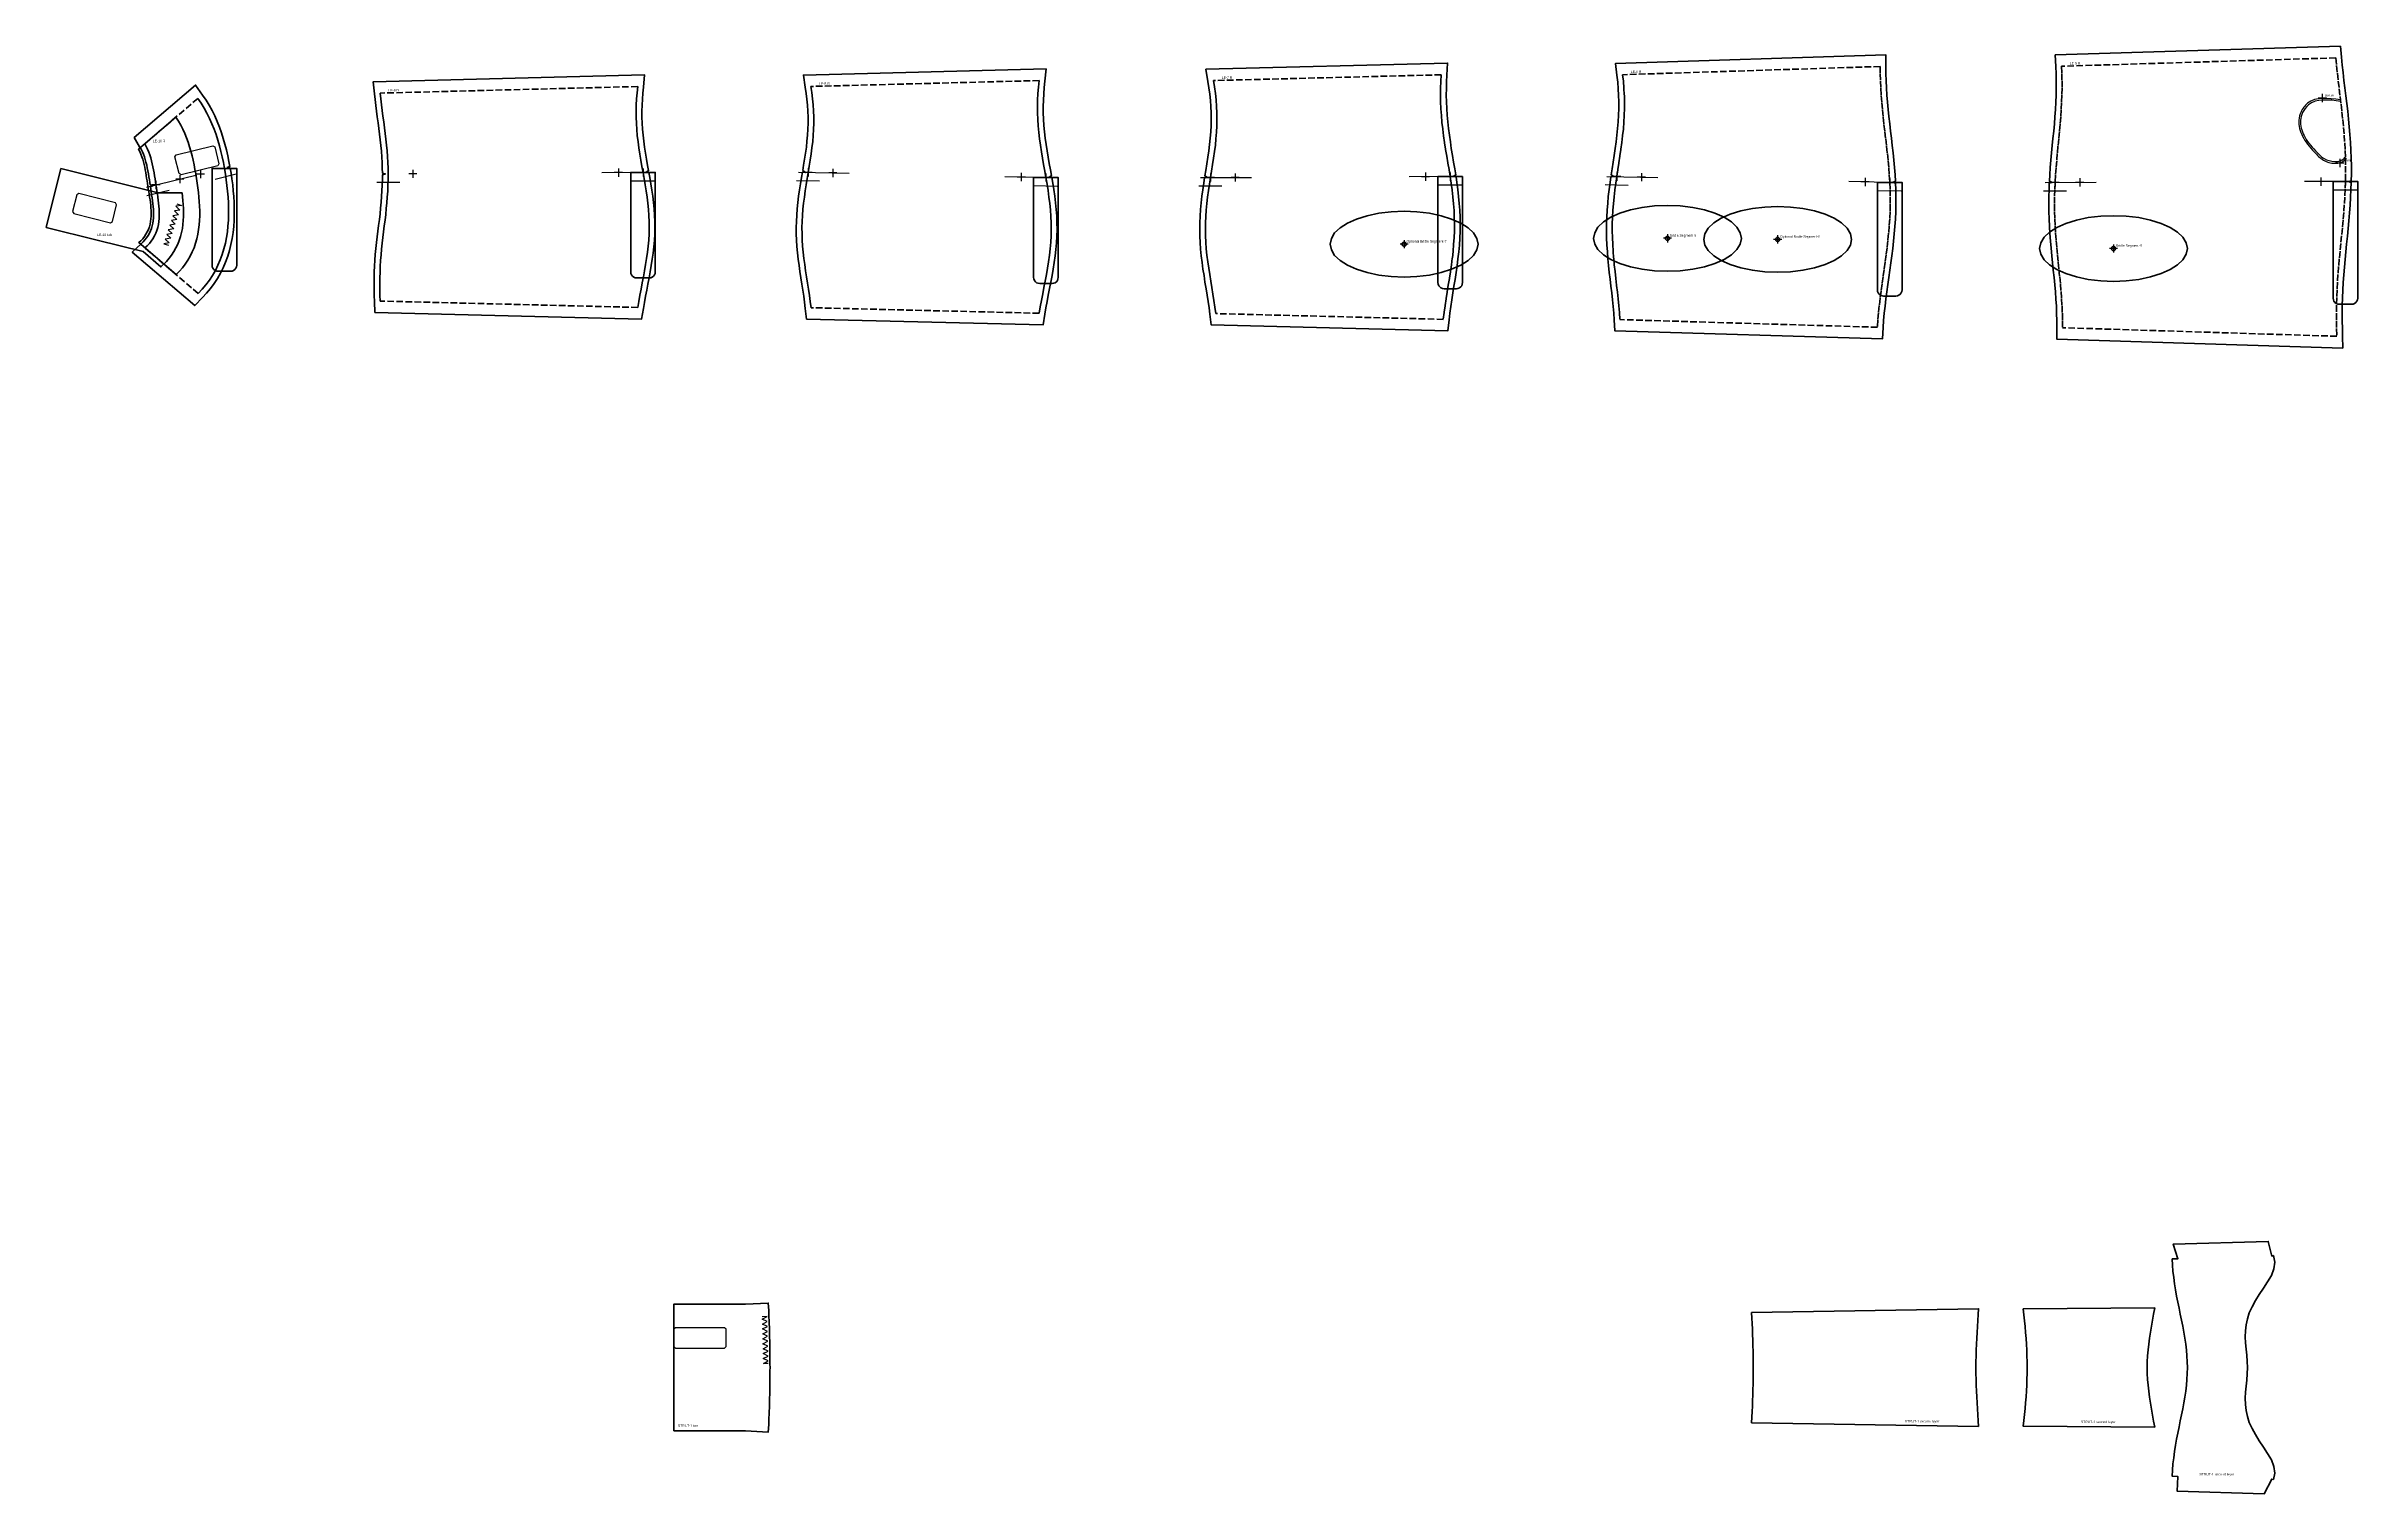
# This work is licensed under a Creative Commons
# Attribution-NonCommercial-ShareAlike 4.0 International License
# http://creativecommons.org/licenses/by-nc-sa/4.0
# Model space of a CAD drawing. Header units: millimetres. Extents: x -5729 to 7569, y -6188 to 2520.
# Drawn here: x -5729 to -2914, y -1579 to 184 of the extents above; entities that cross this region are included whole.
import ezdxf

# ---------------------------------------------------------------- set-up
doc = ezdxf.new("R2010")
doc.units = ezdxf.units.MM
doc.linetypes.add('DASHED', pattern=[11, -3, 8])
for name, color, linetype in [('MARKER', 8, 'Continuous'), ('PEN', 5, 'Continuous'), ('TEXT', 3, 'Continuous')]:
    doc.layers.add(name, color=color, linetype=linetype)
for name, color, linetype, lineweight in [('PROTECTION', 6, 'Continuous', 50), ('REINFORCEMENT', 4, 'Continuous', 50), ('SEAM', 1, 'DASHED', 35), ('TUBE', 7, 'Continuous', 50)]:
    doc.layers.add(name, color=color, linetype=linetype, lineweight=lineweight)

# ---------------------------------------------------------------- blocks, each defined once
blk = doc.blocks.new('UV-LE-5_(20)')
at = {"layer": 'PEN'}
for p, q in [((-11.4, -48.9), (-21.4, -48.9)), ((-16.4, -43.9), (-16.4, -53.9)), ((10, -128.1), (0, -128.1)), ((5, -123.1), (5, -133.1)), ((-355.8, -161.7), (-327.8, -161.7)), ((-353.8, -151.7), (-291.8, -151.5)), ((-336.8, -151.7), (-346.8, -151.7)), ((-341.8, -146.7), (-341.8, -156.7)), ((-306.8, -151.6), (-316.8, -151.6)), ((-311.8, -146.6), (-311.8, -156.6)), ((23.8, -150.5), (-38.2, -150.7)), ((-13.2, -150.6), (-23.2, -150.6)), ((-18.2, -145.6), (-18.2, -155.6)), ((-2.2, -160.6), (25.8, -160.5)), ((16.8, -150.5), (6.8, -150.5)), ((11.8, -145.5), (11.8, -155.5)), ((-265.7, -232), (-275.7, -232)), ((-270.7, -227), (-270.7, -237))]:
    blk.add_line(p, q, dxfattribs=at)
for points in [[(5.8, -51), (-34.4, -55.3), (-42.3, -65.8), (-45, -75.9), (-44.1, -85.8), (-40.4, -95.5), (-34.3, -105.1), (-26.1, -114.6), (-14.9, -124.5), (11.2, -124.3), (13.2, -121.9)], [(6, -53), (-33.3, -57.2), (-40.5, -66.7), (-43, -76), (-42.1, -85.4), (-38.6, -94.6), (-32.7, -103.9), (-24.7, -113.2), (-14.2, -122.5), (10.3, -122.3), (11.7, -120.6)]]:
    blk.add_spline(points, degree=3, dxfattribs=at)
at = {"layer": 'SEAM'}
for points in [[(0, 0), (-333.9, -10.2)], [(0, 0), (0.9, -9.4), (2, -18.8), (3.1, -28.2), (4.2, -37.6), (5.3, -47), (6.4, -56.4), (7.5, -65.8), (8.5, -75.2), (9.4, -84.6), (10.2, -94), (10.9, -103.4), (11.4, -112.8), (11.8, -122.2), (12, -131.7), (12, -141.1), (11.8, -150.5), (11.5, -159.9), (11, -169.4), (10.4, -178.8), (9.7, -188.2), (8.9, -197.6), (8, -207.1), (7.1, -216.5), (6.1, -225.9), (5.2, -235.3), (4.3, -244.7), (3.5, -254.1), (2.7, -263.6), (2.1, -273), (1.6, -282.4), (1.2, -291.8), (0.9, -301.2), (0.8, -310.7), (0.8, -320.1), (1, -329.5), (1.2, -338.9)], [(-333.9, -10.2), (-333.6, -19), (-333.4, -27.9), (-333.4, -36.7), (-333.5, -45.6), (-333.9, -54.4), (-334.4, -63.2), (-335, -72.1), (-335.7, -80.9), (-336.6, -89.8), (-337.4, -98.6), (-338.3, -107.5), (-339.1, -116.3), (-339.9, -125.2), (-340.7, -134), (-341.3, -142.9), (-341.8, -151.7), (-342.2, -160.5), (-342.4, -169.4), (-342.5, -178.2), (-342.4, -187), (-342.1, -195.9), (-341.7, -204.7), (-341.2, -213.5), (-340.5, -222.4), (-339.7, -231.2), (-338.9, -240), (-338, -248.9), (-337.1, -257.7), (-336.2, -266.6), (-335.3, -275.4), (-334.6, -284.3), (-333.9, -293.1), (-333.4, -302), (-333, -310.8), (-332.8, -319.7), (-332.7, -328.5)], [(1.2, -338.9), (-332.7, -328.5)]]:
    blk.add_lwpolyline(points, dxfattribs=at)
at = {"layer": 'TUBE'}
blk.add_lwpolyline([(7, 0.7), (7.9, -8.7), (8.9, -18), (10, -27.4), (11.1, -36.6), (12.3, -46.1), (13.4, -55.5), (14.5, -65), (15.5, -74.5), (16.4, -84), (17.2, -93.4), (17.9, -103), (18.4, -112.5), (18.8, -122.1), (19, -131.6), (19, -141.1), (18.8, -149.5), (15.3, -150.5), (18.8, -151.9), (18.5, -160.2), (18, -169.8), (17.4, -179.3), (16.7, -188.8), (15.9, -198.3), (15, -207.7), (14.1, -217.2), (13.1, -226.7), (12.2, -236), (11.3, -245.3), (10.5, -254.7), (9.7, -264.1), (9.1, -273.4), (8.6, -282.7), (8.2, -292.1), (7.9, -301.4), (7.8, -310.7), (7.8, -320), (8, -329.4), (8.2, -338.7), (8.6, -353.2), (-339.7, -342.3), (-339.7, -328.5), (-339.8, -319.8), (-340, -311), (-340.3, -302.3), (-340.9, -293.6), (-341.5, -284.9), (-342.3, -276.1), (-343.1, -267.3), (-344, -258.5), (-344.9, -249.6), (-345.8, -240.8), (-346.7, -231.8), (-347.5, -223), (-348.1, -214), (-348.7, -205.1), (-349.1, -196.1), (-349.4, -187.2), (-349.5, -178.2), (-349.4, -169.2), (-349.2, -160.3), (-348.9, -152.5), (-345.3, -151.7), (-348.7, -150.2), (-348.3, -142.4), (-347.7, -133.5), (-346.9, -124.6), (-346.1, -115.7), (-345.2, -106.8), (-344.4, -98), (-343.5, -89.1), (-342.7, -80.3), (-342, -71.6), (-341.4, -62.8), (-340.9, -54.1), (-340.5, -45.3), (-340.4, -36.6), (-340.4, -28), (-340.6, -19.3), (-340.9, -10.5), (-341.6, 3.6), (5.6, 14.2), (7, 0.7)], dxfattribs=at)
at = {"layer": 'TEXT'}
blk.add_text('LE-5 R', height=3, dxfattribs=at).set_placement((-323.9, -8.2))
at = {"layer": 'text'}
for s, p in [('center', (-13.4, -46.9)), ('seam', (8, -126.1)), ('Bridle Segment-5', (-267.7, -230))]:
    blk.add_text(s, height=3, dxfattribs=at).set_placement(p)
blk = doc.blocks.new('UV-LE-6_(21)')
at = {"layer": 'PEN'}
for p, q in [((-332.7, -133.8), (-270.8, -135.1)), ((-315.8, -134.1), (-325.8, -134.1)), ((-320.8, -129.1), (-320.8, -139.1)), ((-285.8, -134.7), (-295.8, -134.7)), ((-290.8, -129.7), (-290.8, -139.7)), ((23.7, -141.5), (-38.2, -140.1)), ((-13.3, -140.6), (-23.3, -140.6)), ((-18.3, -135.6), (-18.3, -145.6)), ((11.7, -136.2), (11.7, -146.2)), ((-335, -143.8), (-307, -144.4)), ((-2.5, -150.9), (25.5, -151.5)), ((16.7, -141.2), (6.7, -141.2)), ((-254, -209.1), (-264, -209.1)), ((-259, -204.1), (-259, -214.1)), ((-119.8, -210.5), (-129.8, -210.5)), ((-124.8, -205.5), (-124.8, -215.5))]:
    blk.add_line(p, q, dxfattribs=at)
at = {"layer": 'SEAM'}
for points in [[(0, 0), (-313.6, -10)], [(0, 0), (0.1, -8.8), (0.3, -17.7), (0.7, -26.5), (1.3, -35.3), (2, -44.1), (2.8, -52.9), (3.7, -61.8), (4.7, -70.6), (5.7, -79.4), (6.8, -88.2), (7.8, -97), (8.8, -105.9), (9.7, -114.7), (10.5, -123.5), (11.2, -132.4), (11.7, -141.2), (12.1, -150), (12.3, -158.9), (12.3, -167.7), (12.1, -176.5), (11.7, -185.3), (11.1, -194.1), (10.4, -203), (9.5, -211.8), (8.4, -220.6), (7.3, -229.4), (6.1, -238.2), (4.9, -247), (3.6, -255.8), (2.4, -264.6), (1.2, -273.4), (0, -282.2), (-1, -291), (-1.9, -299.8), (-2.7, -308.6), (-3.3, -317.4)], [(-313.6, -10), (-312.7, -18.2), (-312, -26.5), (-311.5, -34.8), (-311.3, -43), (-311.3, -51.3), (-311.6, -59.6), (-312, -67.9), (-312.7, -76.1), (-313.6, -84.4), (-314.6, -92.7), (-315.7, -101), (-316.9, -109.3), (-318.2, -117.5), (-319.5, -125.8), (-320.8, -134.1), (-322, -142.3), (-323.1, -150.6), (-324, -158.9), (-324.9, -167.1), (-325.5, -175.4), (-326, -183.7), (-326.2, -191.9), (-326.3, -200.2), (-326.1, -208.5), (-325.7, -216.8), (-325.2, -225), (-324.5, -233.3), (-323.7, -241.6), (-322.8, -249.9), (-321.8, -258.2), (-320.9, -266.6), (-319.9, -274.9), (-319, -283.2), (-318.1, -291.5), (-317.4, -299.8), (-316.9, -308.1)], [(-3.3, -317.4), (-316.9, -308.1)]]:
    blk.add_lwpolyline(points, dxfattribs=at)
at = {"layer": 'TUBE'}
blk.add_lwpolyline([(7, 0.1), (7.1, -8.7), (7.3, -17.4), (7.7, -26.1), (8.3, -34.8), (9, -43.5), (9.8, -52.3), (10.7, -61), (11.7, -69.8), (12.7, -78.6), (13.7, -87.4), (14.8, -96.2), (15.8, -105.1), (16.7, -114), (17.5, -122.9), (18.2, -131.9), (18.7, -139.7), (15.2, -141.3), (18.8, -142), (19.1, -149.8), (19.3, -158.8), (19.3, -167.8), (19.1, -176.7), (18.7, -185.7), (18.1, -194.7), (17.3, -203.6), (16.4, -212.5), (15.4, -221.4), (14.3, -230.3), (13, -239.1), (11.8, -248), (10.5, -256.8), (9.3, -265.5), (8.1, -274.3), (7, -283), (6, -291.7), (5.1, -300.4), (4.3, -309.1), (3.7, -317.9), (2.7, -331.6), (-322.9, -321.9), (-323.8, -308.6), (-324.4, -300.3), (-325.1, -292.1), (-325.9, -283.9), (-326.8, -275.7), (-327.8, -267.4), (-328.8, -259), (-329.8, -250.7), (-330.7, -242.4), (-331.5, -234), (-332.2, -225.6), (-332.7, -217.1), (-333.1, -208.7), (-333.3, -200.2), (-333.2, -191.8), (-333, -183.4), (-332.5, -174.9), (-331.8, -166.5), (-331, -158.1), (-330, -149.7), (-328.9, -141.4), (-327.8, -134.2), (-324.2, -134), (-327.5, -131.9), (-326.4, -124.7), (-325.1, -116.5), (-323.8, -108.2), (-322.6, -100), (-321.5, -91.8), (-320.5, -83.6), (-319.7, -75.5), (-319, -67.4), (-318.6, -59.3), (-318.3, -51.2), (-318.3, -43.1), (-318.5, -35.1), (-319, -27), (-319.6, -18.9), (-320.5, -10.7), (-322.1, 3.8), (6.9, 14.2), (7, 0.1)], dxfattribs=at)
at = {"layer": 'TEXT'}
blk.add_text('LE-6 R', height=3, dxfattribs=at).set_placement((-303.6, -8))
at = {"layer": 'text'}
for s, p in [('Bridle Segment-6', (-256, -207.1)), ('Optional Bridle Segment-6', (-121.8, -208.5))]:
    blk.add_text(s, height=3, dxfattribs=at).set_placement(p)
blk = doc.blocks.new('UV-LE-7_(22)')
at = {"layer": 'PEN'}
for p, q in [((-295, -135.2), (-267, -135.1)), ((-293, -125.2), (-231, -124.9)), ((-276, -125.1), (-286, -125.1)), ((-281, -120.1), (-281, -130.1)), ((-246, -125), (-256, -125)), ((-251, -120), (-251, -130)), ((22.9, -123.9), (-39.1, -124.2)), ((-14.1, -124.1), (-24.1, -124.1)), ((-19.1, -119.1), (-19.1, -129.1)), ((-3.1, -134), (24.9, -133.9)), ((15.9, -124), (5.9, -124)), ((10.9, -119), (10.9, -129)), ((-40.2, -206.2), (-50.2, -206.2)), ((-45.2, -201.2), (-45.2, -211.2))]:
    blk.add_line(p, q, dxfattribs=at)
at = {"layer": 'SEAM'}
for points in [[(0, 0), (-277.3, -7)], [(0, 0), (-0.4, -8.3), (-0.7, -16.6), (-0.8, -24.9), (-0.7, -33.1), (-0.3, -41.4), (0.2, -49.7), (0.9, -57.9), (1.9, -66.2), (2.9, -74.5), (4.1, -82.7), (5.4, -91), (6.8, -99.2), (8.2, -107.5), (9.6, -115.7), (10.9, -124), (12.1, -132.3), (13.2, -140.5), (14.2, -148.8), (15, -157.1), (15.6, -165.3), (15.9, -173.6), (16.1, -181.9), (16, -190.2), (15.7, -198.4), (15.1, -206.7), (14.4, -215), (13.5, -223.3), (12.4, -231.5), (11.2, -239.8), (9.9, -248.1), (8.6, -256.3), (7.3, -264.6), (6, -272.9), (4.7, -281.1), (3.6, -289.4), (2.5, -297.7)], [(-277.3, -7), (-276, -14.8), (-275, -22.6), (-274.1, -30.5), (-273.5, -38.4), (-273.2, -46.2), (-273.1, -54.1), (-273.3, -62), (-273.7, -69.9), (-274.3, -77.8), (-275.1, -85.7), (-276.1, -93.5), (-277.2, -101.4), (-278.5, -109.3), (-279.7, -117.2), (-281, -125.1), (-282.2, -133), (-283.4, -140.9), (-284.5, -148.8), (-285.4, -156.7), (-286.1, -164.6), (-286.7, -172.4), (-287, -180.3), (-287.1, -188.2), (-287, -196.1), (-286.6, -203.9), (-286.1, -211.8), (-285.3, -219.7), (-284.3, -227.6), (-283.2, -235.4), (-282, -243.3), (-280.7, -251.2), (-279.4, -259.1), (-278.1, -267), (-276.9, -274.9), (-275.7, -282.8), (-274.7, -290.7)], [(2.5, -297.7), (-274.7, -290.7)]]:
    blk.add_lwpolyline(points, dxfattribs=at)
at = {"layer": 'TUBE'}
blk.add_lwpolyline([(7, -0.4), (6.5, -8.6), (6.3, -16.7), (6.2, -24.8), (6.3, -32.9), (6.7, -41), (7.2, -49.2), (7.9, -57.2), (8.8, -65.4), (9.9, -73.5), (11.1, -81.7), (12.3, -89.8), (13.7, -98.1), (15.1, -106.2), (16.5, -114.6), (17.6, -121.8), (14.4, -124), (18, -124.1), (19, -131.2), (20.2, -139.7), (21.2, -148), (22, -156.5), (22.6, -164.9), (22.9, -173.4), (23.1, -181.9), (23, -190.3), (22.7, -198.8), (22.1, -207.3), (21.4, -215.7), (20.4, -224.1), (19.3, -232.5), (18.1, -240.8), (16.9, -249.1), (15.5, -257.5), (14.2, -265.6), (12.9, -274), (11.6, -282.1), (10.5, -290.3), (9.5, -298.5), (7.9, -311.8), (-280, -304.5), (-281.7, -291.6), (-282.7, -283.7), (-283.8, -276), (-285.1, -268.1), (-286.3, -260.4), (-287.7, -252.3), (-288.9, -244.4), (-290.2, -236.5), (-291.3, -228.5), (-292.2, -220.5), (-293, -212.4), (-293.6, -204.3), (-294, -196.3), (-294.1, -188.2), (-294, -180.1), (-293.7, -172), (-293.1, -164), (-292.4, -155.9), (-291.4, -147.9), (-290.3, -139.9), (-289.2, -132), (-288.1, -125.2), (-284.5, -125.1), (-287.7, -122.9), (-286.7, -116.4), (-285.4, -108.2), (-284.2, -100.4), (-283.1, -92.6), (-282.1, -84.8), (-281.3, -77.1), (-280.7, -69.4), (-280.3, -61.7), (-280.1, -54.1), (-280.2, -46.4), (-280.5, -38.8), (-281.1, -31.1), (-281.9, -23.5), (-282.9, -15.8), (-284.2, -8.1), (-286.5, 6.8), (7.8, 14.2), (7, -0.4)], dxfattribs=at)
at = {"layer": 'TEXT'}
blk.add_text('LE-7 R', height=3, dxfattribs=at).set_placement((-267.3, -5))
at = {"layer": 'text'}
blk.add_text('Optional Bridle Segment-7', height=3, dxfattribs=at).set_placement((-42.2, -204.2))
blk = doc.blocks.new('UV-LE-8_(23)')
at = {"layer": 'PEN'}
for p, q in [((-293.2, -111.6), (-231.2, -112.9)), ((-276.2, -111.8), (-286.2, -111.8)), ((-281.2, -106.8), (-281.2, -116.8)), ((-246.2, -112.5), (-256.2, -112.5)), ((-251.2, -107.5), (-251.2, -117.5)), ((-21.7, -112.5), (-21.7, -122.5)), ((-295.4, -121.5), (-267.4, -122.1)), ((20.3, -118.4), (-41.7, -117.1)), ((-16.7, -117.5), (-26.7, -117.5)), ((-6, -127.8), (22, -128.4)), ((13.3, -118.1), (3.3, -118.1)), ((8.3, -113.1), (8.3, -123.1))]:
    blk.add_line(p, q, dxfattribs=at)
at = {"layer": 'SEAM'}
for points in [[(0, 0), (-277.9, -7.2)], [(0, 0), (-0.8, -7.9), (-1.4, -15.8), (-1.8, -23.7), (-2, -31.6), (-2, -39.4), (-1.7, -47.3), (-1.2, -55.2), (-0.5, -63.1), (0.4, -70.9), (1.5, -78.8), (2.7, -86.7), (4, -94.5), (5.4, -102.4), (6.8, -110.3), (8.3, -118.1), (9.6, -126), (10.9, -133.9), (12, -141.8), (13, -149.6), (13.8, -157.5), (14.4, -165.4), (14.7, -173.3), (14.8, -181.2), (14.6, -189), (14.2, -196.9), (13.5, -204.8), (12.6, -212.7), (11.5, -220.5), (10.3, -228.4), (8.9, -236.2), (7.4, -244.1), (5.9, -251.9), (4.4, -259.8), (2.9, -267.6), (1.4, -275.5), (0.1, -283.3)], [(-277.9, -7.2), (-276.8, -14.6), (-275.9, -22.1), (-275.2, -29.5), (-274.7, -37), (-274.4, -44.5), (-274.4, -52), (-274.6, -59.4), (-275.1, -66.9), (-275.7, -74.4), (-276.6, -81.9), (-277.6, -89.4), (-278.7, -96.9), (-279.9, -104.4), (-281.2, -111.8), (-282.4, -119.3), (-283.7, -126.8), (-284.9, -134.3), (-285.9, -141.8), (-286.9, -149.2), (-287.7, -156.7), (-288.2, -164.2), (-288.6, -171.7), (-288.8, -179.1), (-288.7, -186.6), (-288.4, -194.1), (-288, -201.6), (-287.3, -209.1), (-286.4, -216.6), (-285.5, -224), (-284.4, -231.5), (-283.2, -239), (-282.1, -246.5), (-280.9, -254), (-279.8, -261.5), (-278.8, -269), (-277.8, -276.5)], [(0.1, -283.3), (-277.8, -276.5)]]:
    blk.add_lwpolyline(points, dxfattribs=at)
at = {"layer": 'TUBE'}
blk.add_lwpolyline([(7, -0.7), (6.2, -8.5), (5.6, -16.2), (5.2, -23.9), (5, -31.7), (5, -39.3), (5.3, -47), (5.8, -54.7), (6.4, -62.4), (7.3, -70.1), (8.4, -77.8), (9.6, -85.5), (10.9, -93.4), (12.3, -101.1), (13.7, -108.9), (14.9, -115.8), (11.8, -118.2), (15.4, -118.1), (16.5, -124.9), (17.8, -132.8), (19, -140.8), (20, -148.9), (20.8, -156.9), (21.4, -165), (21.7, -173.1), (21.8, -181.2), (21.6, -189.3), (21.1, -197.4), (20.5, -205.5), (19.6, -213.5), (18.4, -221.5), (17.2, -229.6), (15.8, -237.5), (14.3, -245.4), (12.8, -253.3), (11.2, -261.1), (9.7, -268.9), (8.3, -276.7), (7, -284.5), (4.8, -297.5), (-283.2, -290.4), (-284.8, -277.4), (-285.7, -269.9), (-286.7, -262.5), (-287.8, -255.1), (-289, -247.7), (-290.2, -240.1), (-291.3, -232.6), (-292.4, -225), (-293.4, -217.4), (-294.2, -209.8), (-294.9, -202.1), (-295.4, -194.5), (-295.7, -186.8), (-295.8, -179.1), (-295.6, -171.4), (-295.2, -163.7), (-294.6, -156.1), (-293.8, -148.5), (-292.9, -140.8), (-291.8, -133.2), (-290.6, -125.7), (-289.3, -118.1), (-288.2, -111.7), (-284.7, -111.8), (-287.9, -109.4), (-286.8, -103.2), (-285.6, -95.8), (-284.5, -88.4), (-283.5, -81.1), (-282.7, -73.7), (-282, -66.4), (-281.6, -59.1), (-281.4, -51.9), (-281.4, -44.6), (-281.7, -37.4), (-282.1, -30.1), (-282.8, -22.8), (-283.8, -15.6), (-284.9, -8.2), (-287.1, 6.6), (8.4, 14.2), (7, -0.7)], dxfattribs=at)
at = {"layer": 'TEXT'}
blk.add_text('LE-8 R', height=3, dxfattribs=at).set_placement((-267.9, -5.2))
blk = doc.blocks.new('UV-LE-9_(24)')
at = {"layer": 'PEN'}
for p, q in [((-268.8, -106.2), (-278.8, -106.2)), ((-273.8, -101.2), (-273.8, -111.2)), ((18.5, -104.6), (-43.5, -104.9)), ((-18.5, -104.8), (-28.5, -104.8)), ((-23.5, -99.8), (-23.5, -109.8)), ((11.5, -104.6), (1.5, -104.6)), ((6.5, -99.6), (6.5, -109.6)), ((-317.8, -116.5), (-289.8, -116.3)), ((-7.4, -114.7), (20.6, -114.6))]:
    blk.add_line(p, q, dxfattribs=at)
at = {"layer": 'SEAM'}
for points in [[(0, 0), (-313.6, -8)], [(0, 0), (-0.7, -7.5), (-1.3, -15), (-1.7, -22.5), (-1.9, -30), (-1.9, -37.4), (-1.6, -44.9), (-1.2, -52.4), (-0.5, -59.8), (0.4, -67.3), (1.4, -74.8), (2.5, -82.2), (3.8, -89.7), (5.1, -97.2), (6.5, -104.6), (7.8, -112.1), (9.1, -119.6), (10.4, -127.1), (11.4, -134.5), (12.4, -142), (13.1, -149.5), (13.6, -157), (13.9, -164.5), (14, -171.9), (13.8, -179.4), (13.4, -186.9), (12.8, -194.4), (12, -201.8), (10.9, -209.3), (9.7, -216.7), (8.4, -224.2), (7, -231.7), (5.6, -239.1), (4.1, -246.6), (2.7, -254), (1.3, -261.5), (0.1, -268.9)], [(-313.6, -8), (-312.9, -15), (-312, -22.1), (-311.1, -29.1), (-310.2, -36.1), (-309.3, -43.1), (-308.3, -50.1), (-307.4, -57.2), (-306.6, -64.2), (-305.8, -71.2), (-305.2, -78.2), (-304.6, -85.3), (-304.2, -92.3), (-304, -99.4), (-303.8, -106.4), (-303.9, -113.4), (-304.1, -120.5), (-304.4, -127.5), (-304.9, -134.5), (-305.4, -141.6), (-306.1, -148.6), (-306.9, -155.6), (-307.7, -162.7), (-308.6, -169.7), (-309.4, -176.7), (-310.3, -183.8), (-311.1, -190.8), (-311.8, -197.8), (-312.5, -204.9), (-313.1, -211.9), (-313.5, -218.9), (-313.8, -226), (-314, -233), (-314.1, -240), (-314.1, -247.1), (-313.9, -254.1), (-313.6, -261.2)], [(0.1, -268.9), (-313.6, -261.2)]]:
    blk.add_lwpolyline(points, dxfattribs=at)
at = {"layer": 'TUBE'}
blk.add_lwpolyline([(7, -0.7), (6.2, -8.1), (5.7, -15.4), (5.3, -22.8), (5.1, -30), (5.1, -37.3), (5.4, -44.6), (5.8, -51.8), (6.5, -59.2), (7.3, -66.4), (8.3, -73.8), (9.4, -81.1), (10.7, -88.5), (12, -96), (13.2, -102.4), (10, -104.6), (13.6, -104.7), (14.7, -110.9), (16, -118.4), (17.3, -126), (18.4, -133.6), (19.3, -141.2), (20.1, -148.9), (20.6, -156.6), (20.9, -164.3), (21, -172), (20.8, -179.7), (20.4, -187.4), (19.8, -195), (18.9, -202.7), (17.8, -210.3), (16.6, -217.9), (15.3, -225.4), (13.9, -233), (12.5, -240.4), (11, -248), (9.6, -255.3), (8.2, -262.7), (7, -270.1), (4.8, -283), (-320, -275), (-320.6, -261.5), (-320.9, -254.4), (-321.1, -247.2), (-321.1, -240.1), (-321, -232.9), (-320.8, -225.7), (-320.5, -218.5), (-320, -211.4), (-319.5, -204.3), (-318.8, -197.1), (-318, -190), (-317.2, -183), (-316.4, -175.9), (-315.5, -169), (-314.6, -161.8), (-313.8, -154.9), (-313.1, -147.9), (-312.4, -140.9), (-311.8, -134), (-311.4, -127.1), (-311.1, -120.2), (-310.9, -113.3), (-310.8, -107.6), (-307.3, -106.4), (-310.9, -105.3), (-311, -99.5), (-311.2, -92.6), (-311.6, -85.8), (-312.1, -78.8), (-312.8, -71.9), (-313.5, -65), (-314.4, -58), (-315.3, -51), (-316.2, -44), (-317.2, -36.8), (-318.1, -30), (-319, -22.9), (-319.8, -15.8), (-320.6, -8.8), (-322.1, 5.8), (8.4, 14.2), (7, -0.7)], dxfattribs=at)
at = {"layer": 'TEXT'}
blk.add_text('LE-9 R', height=3, dxfattribs=at).set_placement((-303.6, -6))
blk = doc.blocks.new('UV-LE-10_(25)')
at = {"layer": 'MARKER'}
blk.add_lwpolyline([(18.2, -57.7), (20.6, -59.2), (25.6, -79.5), (24.2, -82), (-20.5, -93), (-22.9, -91.6), (-28, -71.2), (-26.5, -68.8)], close=True, dxfattribs=at)
blk.add_lwpolyline([(-25.8, -128.5), (-20.1, -130.4), (-26.7, -131.4), (-21.9, -136.1), (-28.6, -137.1), (-23.8, -141.8), (-30.4, -142.8), (-25.6, -147.5), (-32.3, -148.5), (-27.5, -153.2), (-34.1, -154.2), (-29.4, -158.9), (-36, -159.9), (-31.2, -164.6), (-37.9, -165.6), (-33.1, -170.3), (-39.7, -171.3), (-34.9, -176), (-41.6, -177), (-35.9, -178.9)], dxfattribs=at)
at = {"layer": 'PEN'}
for p, q in [((-62.7, -108.2), (-2.4, -93.6)), ((-62.3, -118.4), (-35.1, -111.8)), ((-46, -105.4), (-56, -105.4)), ((-51, -100.4), (-51, -110.4)), ((-16.9, -98.3), (-26.9, -98.3)), ((-21.9, -93.3), (-21.9, -103.3)), ((8.2, -92.2), (-1.8, -92.2)), ((3.2, -87.2), (3.2, -97.2)), ((21.1, -98.2), (48.3, -91.6))]:
    blk.add_line(p, q, dxfattribs=at)
at = {"layer": 'SEAM'}
for points in [[(0, 0), (-64.8, -55.4)], [(0, 0), (4, -5.8), (7.7, -11.8), (11.1, -18), (14.3, -24.4), (17.1, -30.8), (19.8, -37.4), (22.1, -44.1), (24.3, -50.8), (26.3, -57.6), (28, -64.5), (29.6, -71.3), (31.1, -78.2), (32.4, -85.2), (33.5, -92.1), (34.6, -99.1), (35.4, -106), (36.2, -113.1), (36.7, -120.1), (37.1, -127.1), (37.3, -134.2), (37.3, -141.3), (37.1, -148.4), (36.6, -155.4), (35.9, -162.5), (34.8, -169.5), (33.5, -176.4), (31.8, -183.3), (29.7, -190), (27.3, -196.7), (24.5, -203.1), (21.4, -209.4), (17.9, -215.5), (14, -221.4), (9.8, -227.1), (5.3, -232.4), (0.4, -237.6)], [(-64.8, -55.4), (-62.9, -58.7), (-61.3, -62), (-59.8, -65.4), (-58.5, -68.9), (-57.4, -72.4), (-56.4, -76), (-55.5, -79.7), (-54.7, -83.3), (-54, -87), (-53.4, -90.6), (-52.8, -94.3), (-52.2, -98), (-51.6, -101.7), (-51, -105.4), (-50.5, -109), (-49.9, -112.7), (-49.3, -116.4), (-48.8, -120.1), (-48.3, -123.8), (-47.8, -127.5), (-47.5, -131.2), (-47.2, -134.9), (-47, -138.6), (-47, -142.3), (-47.2, -146.1), (-47.5, -149.8), (-48.1, -153.5), (-48.9, -157.1), (-50, -160.7), (-51.3, -164.1), (-52.9, -167.5), (-54.7, -170.8), (-56.8, -173.9), (-59.1, -176.8), (-61.6, -179.5), (-64.4, -182.1)], [(0.4, -237.6), (-64.4, -182.1)]]:
    blk.add_lwpolyline(points, dxfattribs=at)
at = {"layer": 'TUBE'}
blk.add_lwpolyline([(5.8, 4), (9.9, -2), (13.8, -8.3), (17.4, -14.8), (20.6, -21.4), (23.6, -28.1), (26.3, -35), (28.8, -41.9), (31, -48.8), (33, -55.8), (34.8, -62.8), (36.5, -69.8), (37.9, -76.9), (39.1, -82.8), (35.8, -84.3), (39.5, -85.1), (40.5, -91), (41.5, -98.1), (42.4, -105.3), (43.1, -112.4), (43.7, -119.6), (44.1, -126.8), (44.3, -134.1), (44.3, -141.4), (44.1, -148.7), (43.6, -156), (42.8, -163.4), (41.7, -170.7), (40.3, -177.9), (38.5, -185.1), (36.4, -192.2), (33.8, -199.2), (30.9, -206.1), (27.6, -212.8), (23.8, -219.2), (19.7, -225.4), (15.3, -231.4), (10.5, -237.1), (5.5, -242.4), (-3.9, -252.3), (-80, -187.1), (-69.2, -177), (-66.6, -174.6), (-64.5, -172.2), (-62.5, -169.7), (-60.7, -167.1), (-59.1, -164.3), (-57.8, -161.4), (-56.6, -158.4), (-55.7, -155.3), (-55, -152.1), (-54.5, -148.9), (-54.2, -145.6), (-54, -142.2), (-54, -138.8), (-54.2, -135.3), (-54.4, -131.8), (-54.8, -128.3), (-55.2, -124.7), (-55.7, -121), (-56.3, -117.5), (-56.8, -113.8), (-57.4, -110.1), (-57.8, -107.7), (-54.4, -106.2), (-58.1, -105.4), (-58.6, -102.5), (-59.1, -99.2), (-59.7, -95.4), (-60.3, -91.8), (-60.9, -88.2), (-61.6, -84.7), (-62.3, -81.2), (-63.2, -77.8), (-64.1, -74.4), (-65.1, -71.2), (-66.3, -68), (-67.6, -64.9), (-69.1, -62), (-70.9, -59), (-77.4, -47.8), (-2.7, 16.2), (5.8, 4)], dxfattribs=at)
at = {"layer": 'TEXT'}
blk.add_text('LE-10 R', height=3, dxfattribs=at).set_placement((-54.8, -53.4))
blk = doc.blocks.new('UV-STRUT-1.segment-0_(31)')
at = {"layer": 'TUBE'}
blk.add_lwpolyline([(0, 0), (1.9, 7.9), (0.6, 16.1), (-2.4, 24), (-7, 31.9), (-12.1, 39.6), (-17.4, 47.2), (-21.8, 54.7), (-26, 62.2), (-29.3, 69.5), (-31.6, 76.9), (-33.3, 84.2), (-34, 91.5), (-34.2, 98.9), (-33.9, 106.2), (-33.3, 113.6), (-32.4, 121.1), (-31.9, 128.7), (-31.7, 136.3), (-31.9, 143.9), (-32.4, 151.4), (-33.3, 158.9), (-33.9, 166.3), (-34.2, 173.7), (-34, 181.1), (-33.3, 188.4), (-31.6, 195.7), (-29.3, 203), (-26, 210.4), (-21.8, 217.9), (-17.4, 225.4), (-12.1, 233), (-7, 240.7), (-2.4, 248.5), (0.6, 256.5), (1.9, 264.7), (0, 272.6), (-1.9, 272.1), (-6.2, 290), (-122, 286.7), (-116.2, 268.9), (-123.2, 268.6), (-122.8, 261.1), (-122.3, 253.5), (-121.4, 246), (-120.4, 238.4), (-119.2, 230.9), (-117.9, 223.4), (-116.4, 216), (-114.9, 208.6), (-113.3, 201.2), (-111.8, 193.9), (-110.3, 186.6), (-109, 179.3), (-107.8, 172.1), (-106.7, 164.9), (-105.9, 157.7), (-105.3, 150.6), (-104.9, 143.4), (-104.7, 136.3), (-104.9, 129.2), (-105.3, 122), (-105.9, 114.9), (-106.7, 107.7), (-107.8, 100.5), (-109, 93.3), (-110.3, 86), (-111.8, 78.7), (-113.3, 71.4), (-114.9, 64), (-116.4, 56.6), (-117.9, 49.2), (-119.2, 41.7), (-120.4, 34.2), (-121.4, 26.6), (-122.3, 19.1), (-122.8, 11.5), (-123.2, 4), (-116.2, 3.7), (-117, -14.3), (-11.2, -17.3), (-1.9, 0.5), (0, 0)], close=True, dxfattribs=at)
at = {"layer": 'TEXT'}
blk.add_text('STRUT-1 second layer', height=3, dxfattribs=at).set_placement((-90, 5))
blk = doc.blocks.new('UV-STRUT-1.segment-1_(32)')
at = {"layer": 'TUBE'}
blk.add_lwpolyline([(0, 0), (-1.4, 7.4), (-2.7, 14.8), (-4.1, 22.2), (-5.3, 29.5), (-6.4, 36.7), (-7.4, 44), (-8.2, 51.2), (-8.7, 58.3), (-9.1, 65.5), (-9.2, 72.6), (-9.1, 79.8), (-8.7, 86.9), (-8.2, 94.1), (-7.4, 101.3), (-6.4, 108.5), (-5.3, 115.8), (-4.1, 123.1), (-2.7, 130.5), (-1.4, 137.8), (0, 145.3), (-160.1, 144.1), (-159.4, 136.9), (-158.7, 129.7), (-158, 122.5), (-157.4, 115.3), (-156.8, 108.2), (-156.3, 101.1), (-155.9, 93.9), (-155.7, 86.8), (-155.5, 79.7), (-155.4, 72.6), (-155.5, 65.5), (-155.7, 58.4), (-155.9, 51.3), (-156.3, 44.2), (-156.8, 37.1), (-157.4, 29.9), (-158, 22.8), (-158.7, 15.6), (-159.4, 8.4), (-160.1, 1.2), (0, 0)], close=True, dxfattribs=at)
at = {"layer": 'TEXT'}
blk.add_text('STRUT-1 second layer', height=3, dxfattribs=at).set_placement((-90, 5))
blk = doc.blocks.new('UV-STRUT-1.segment-2_(33)')
at = {"layer": 'TUBE'}
blk.add_lwpolyline([(0, 0), (-0.5, 7.2), (-0.9, 14.5), (-1.4, 21.7), (-1.9, 28.9), (-2.3, 36.1), (-2.6, 43.2), (-2.9, 50.4), (-3.2, 57.5), (-3.3, 64.6), (-3.3, 71.8), (-3.3, 78.9), (-3.2, 86), (-2.9, 93.2), (-2.6, 100.3), (-2.3, 107.5), (-1.9, 114.7), (-1.4, 121.9), (-0.9, 129.1), (-0.5, 136.3), (0, 143.5), (-276.5, 138.8), (-276.2, 132.1), (-275.9, 125.3), (-275.6, 118.6), (-275.3, 111.9), (-275.1, 105.2), (-274.9, 98.5), (-274.7, 91.8), (-274.6, 85.1), (-274.5, 78.5), (-274.5, 71.8), (-274.5, 65.1), (-274.6, 58.4), (-274.7, 51.7), (-274.9, 45), (-275.1, 38.3), (-275.3, 31.6), (-275.6, 24.9), (-275.9, 18.2), (-276.2, 11.5), (-276.5, 4.7), (0, 0)], close=True, dxfattribs=at)
at = {"layer": 'TEXT'}
blk.add_text('STRUT-1 second layer', height=3, dxfattribs=at).set_placement((-90, 5))
blk = doc.blocks.new('UV-STRUT-1-SEGMENT-4-tab_(34)')
at = {"layer": 'MARKER'}
blk.add_lwpolyline([(2, 125.7), (0, 123.7), (0, 102.7), (2, 100.7), (61.8, 100.7), (63.8, 102.7), (63.8, 123.7), (61.8, 125.7)], close=True, dxfattribs=at)
blk.add_lwpolyline([(115.2, 82.2), (109.3, 82.1), (115.2, 85.2), (109.1, 88.1), (115, 91.2), (109, 94.1), (114.9, 97.2), (108.8, 100.1), (114.7, 103.2), (108.7, 106.1), (114.6, 109.2), (108.5, 112.1), (114.4, 115.2), (108.4, 118.1), (114.3, 121.2), (108.2, 124.1), (114.2, 127.2), (108.1, 130.1), (114, 133.2), (107.9, 136), (113.9, 139.2), (107.9, 139)], dxfattribs=at)
at = {"layer": 'PROTECTION'}
blk.add_lwpolyline([(0, 0), (87.4, 0), (115.2, -1.4), (115.7, 7.7), (115.8, 11.8), (116, 15.9), (116.2, 20), (116.3, 24), (116.5, 28.1), (116.6, 32.2), (116.7, 36.3), (116.8, 40.4), (116.9, 44.5), (117, 48.5), (117.1, 52.6), (117.1, 56.7), (117.2, 60.8), (117.2, 64.9), (117.2, 69), (117.2, 73.1), (117.3, 77.1), (117.2, 81.2), (117.2, 85.3), (117.2, 89.4), (117.2, 93.5), (117.1, 97.6), (117.1, 101.6), (117, 105.7), (116.9, 109.8), (116.8, 113.9), (116.7, 118), (116.6, 122.1), (116.5, 126.1), (116.3, 130.2), (116.2, 134.3), (116, 138.4), (115.8, 142.5), (115.7, 146.6), (115.2, 155.6), (87.4, 154.3), (0, 154.3)], close=True, dxfattribs=at)
at = {"layer": 'TEXT'}
blk.add_text('STRUT-1 tab', height=3, dxfattribs=at).set_placement((5, 5))
blk = doc.blocks.new('UV-LE-5.seg_seam_patch_(97)')
at = {"layer": 'PROTECTION'}
blk.add_lwpolyline([(0, 0), (15, 0), (15, -141.9), (14.7, -143.9), (14, -145.7), (12.8, -147.2), (11.2, -148.4), (9.4, -149.2), (7.5, -149.4), (-7.5, -149.4), (-9.4, -149.2), (-11.2, -148.4), (-12.8, -147.2), (-14, -145.7), (-14.7, -143.9), (-15, -141.9), (-15, 0)], close=True, dxfattribs=at)
blk = doc.blocks.new('UV-LE-5.bap_reinf_(99)')
at = {"layer": 'REINFORCEMENT'}
for points in [[(0, 0), (-15.6, -0.6), (-30.8, -2.4), (-45, -5.4), (-57.9, -9.4), (-68.9, -14.3), (-77.9, -20), (-84.6, -26.3), (-88.6, -33.1), (-90, -40), (-88.6, -46.9), (-84.6, -53.7), (-77.9, -60), (-68.9, -65.7), (-57.9, -70.6), (-45, -74.6), (-30.8, -77.6), (-15.6, -79.4), (0, -80), (15.6, -79.4), (30.8, -77.6), (45, -74.6), (57.9, -70.6), (68.9, -65.7), (77.9, -60), (84.6, -53.7), (88.6, -46.9), (90, -40), (88.6, -33.1), (84.6, -26.3), (77.9, -20), (68.9, -14.3), (57.9, -9.4), (45, -5.4), (30.8, -2.4), (15.6, -0.6)], [(0, 0), (-15.6, -0.6), (-30.8, -2.4), (-45, -5.4), (-57.9, -9.4), (-68.9, -14.3), (-77.9, -20), (-84.6, -26.3), (-88.6, -33.1), (-90, -40), (-88.6, -46.9), (-84.6, -53.7), (-77.9, -60), (-68.9, -65.7), (-57.9, -70.6), (-45, -74.6), (-30.8, -77.6), (-15.6, -79.4), (0, -80), (15.6, -79.4), (30.8, -77.6), (45, -74.6), (57.9, -70.6), (68.9, -65.7), (77.9, -60), (84.6, -53.7), (88.6, -46.9), (90, -40), (88.6, -33.1), (84.6, -26.3), (77.9, -20), (68.9, -14.3), (57.9, -9.4), (45, -5.4), (30.8, -2.4), (15.6, -0.6)], [(0, -37.5), (-0.4, -37.5), (-0.9, -37.7), (-1.2, -37.8), (-1.6, -38.1), (-1.9, -38.4), (-2.2, -38.7), (-2.3, -39.1), (-2.5, -39.6), (-2.5, -40), (-2.5, -40.4), (-2.3, -40.9), (-2.2, -41.2), (-1.9, -41.6), (-1.6, -41.9), (-1.2, -42.2), (-0.9, -42.3), (-0.4, -42.5), (0, -42.5), (0.4, -42.5), (0.9, -42.3), (1.2, -42.2), (1.6, -41.9), (1.9, -41.6), (2.2, -41.2), (2.3, -40.9), (2.5, -40.4), (2.5, -40), (2.5, -39.6), (2.3, -39.1), (2.2, -38.7), (1.9, -38.4), (1.6, -38.1), (1.2, -37.8), (0.9, -37.7), (0.4, -37.5)]]:
    blk.add_lwpolyline(points, close=True, dxfattribs=at)
blk = doc.blocks.new('UV-LE-6.seg_seam_patch_(103)')
at = {"layer": 'PROTECTION'}
blk.add_lwpolyline([(0, 0), (15, 0), (15, -130.8), (14.7, -132.7), (14, -134.5), (12.8, -136.1), (11.2, -137.3), (9.4, -138), (7.5, -138.3), (-7.5, -138.3), (-9.4, -138), (-11.2, -137.3), (-12.8, -136.1), (-14, -134.5), (-14.7, -132.7), (-15, -130.8), (-15, 0)], close=True, dxfattribs=at)
blk = doc.blocks.new('UV-LE-6.bap_reinf_(105)')
at = {"layer": 'REINFORCEMENT'}
for points in [[(0, 0), (-15.6, -0.6), (-30.8, -2.4), (-45, -5.4), (-57.9, -9.4), (-68.9, -14.3), (-77.9, -20), (-84.6, -26.3), (-88.6, -33.1), (-90, -40), (-88.6, -46.9), (-84.6, -53.7), (-77.9, -60), (-68.9, -65.7), (-57.9, -70.6), (-45, -74.6), (-30.8, -77.6), (-15.6, -79.4), (0, -80), (15.6, -79.4), (30.8, -77.6), (45, -74.6), (57.9, -70.6), (68.9, -65.7), (77.9, -60), (84.6, -53.7), (88.6, -46.9), (90, -40), (88.6, -33.1), (84.6, -26.3), (77.9, -20), (68.9, -14.3), (57.9, -9.4), (45, -5.4), (30.8, -2.4), (15.6, -0.6)], [(0, 0), (-15.6, -0.6), (-30.8, -2.4), (-45, -5.4), (-57.9, -9.4), (-68.9, -14.3), (-77.9, -20), (-84.6, -26.3), (-88.6, -33.1), (-90, -40), (-88.6, -46.9), (-84.6, -53.7), (-77.9, -60), (-68.9, -65.7), (-57.9, -70.6), (-45, -74.6), (-30.8, -77.6), (-15.6, -79.4), (0, -80), (15.6, -79.4), (30.8, -77.6), (45, -74.6), (57.9, -70.6), (68.9, -65.7), (77.9, -60), (84.6, -53.7), (88.6, -46.9), (90, -40), (88.6, -33.1), (84.6, -26.3), (77.9, -20), (68.9, -14.3), (57.9, -9.4), (45, -5.4), (30.8, -2.4), (15.6, -0.6)], [(0, -37.5), (-0.4, -37.5), (-0.9, -37.7), (-1.2, -37.8), (-1.6, -38.1), (-1.9, -38.4), (-2.2, -38.7), (-2.3, -39.1), (-2.5, -39.6), (-2.5, -40), (-2.5, -40.4), (-2.3, -40.9), (-2.2, -41.2), (-1.9, -41.6), (-1.6, -41.9), (-1.2, -42.2), (-0.9, -42.3), (-0.4, -42.5), (0, -42.5), (0.4, -42.5), (0.9, -42.3), (1.2, -42.2), (1.6, -41.9), (1.9, -41.6), (2.2, -41.2), (2.3, -40.9), (2.5, -40.4), (2.5, -40), (2.5, -39.6), (2.3, -39.1), (2.2, -38.7), (1.9, -38.4), (1.6, -38.1), (1.2, -37.8), (0.9, -37.7), (0.4, -37.5)]]:
    blk.add_lwpolyline(points, close=True, dxfattribs=at)
blk = doc.blocks.new('UV-LE-6.bap_reinf_opt_(0)_(107)')
at = {"layer": 'REINFORCEMENT'}
for points in [[(0, 0), (-15.6, -0.6), (-30.8, -2.4), (-45, -5.4), (-57.9, -9.4), (-68.9, -14.3), (-77.9, -20), (-84.6, -26.3), (-88.6, -33.1), (-90, -40), (-88.6, -46.9), (-84.6, -53.7), (-77.9, -60), (-68.9, -65.7), (-57.9, -70.6), (-45, -74.6), (-30.8, -77.6), (-15.6, -79.4), (0, -80), (15.6, -79.4), (30.8, -77.6), (45, -74.6), (57.9, -70.6), (68.9, -65.7), (77.9, -60), (84.6, -53.7), (88.6, -46.9), (90, -40), (88.6, -33.1), (84.6, -26.3), (77.9, -20), (68.9, -14.3), (57.9, -9.4), (45, -5.4), (30.8, -2.4), (15.6, -0.6)], [(0, 0), (-15.6, -0.6), (-30.8, -2.4), (-45, -5.4), (-57.9, -9.4), (-68.9, -14.3), (-77.9, -20), (-84.6, -26.3), (-88.6, -33.1), (-90, -40), (-88.6, -46.9), (-84.6, -53.7), (-77.9, -60), (-68.9, -65.7), (-57.9, -70.6), (-45, -74.6), (-30.8, -77.6), (-15.6, -79.4), (0, -80), (15.6, -79.4), (30.8, -77.6), (45, -74.6), (57.9, -70.6), (68.9, -65.7), (77.9, -60), (84.6, -53.7), (88.6, -46.9), (90, -40), (88.6, -33.1), (84.6, -26.3), (77.9, -20), (68.9, -14.3), (57.9, -9.4), (45, -5.4), (30.8, -2.4), (15.6, -0.6)], [(0, -37.5), (-0.4, -37.5), (-0.9, -37.7), (-1.2, -37.8), (-1.6, -38.1), (-1.9, -38.4), (-2.2, -38.7), (-2.3, -39.1), (-2.5, -39.6), (-2.5, -40), (-2.5, -40.4), (-2.3, -40.9), (-2.2, -41.2), (-1.9, -41.6), (-1.6, -41.9), (-1.2, -42.2), (-0.9, -42.3), (-0.4, -42.5), (0, -42.5), (0.4, -42.5), (0.9, -42.3), (1.2, -42.2), (1.6, -41.9), (1.9, -41.6), (2.2, -41.2), (2.3, -40.9), (2.5, -40.4), (2.5, -40), (2.5, -39.6), (2.3, -39.1), (2.2, -38.7), (1.9, -38.4), (1.6, -38.1), (1.2, -37.8), (0.9, -37.7), (0.4, -37.5)]]:
    blk.add_lwpolyline(points, close=True, dxfattribs=at)
blk = doc.blocks.new('UV-LE-7.seg_seam_patch_(110)')
at = {"layer": 'PROTECTION'}
blk.add_lwpolyline([(0, 0), (15, 0), (15, -129), (14.7, -131), (14, -132.8), (12.8, -134.3), (11.2, -135.5), (9.4, -136.3), (7.5, -136.5), (-7.5, -136.5), (-9.4, -136.3), (-11.2, -135.5), (-12.8, -134.3), (-14, -132.8), (-14.7, -131), (-15, -129), (-15, 0)], close=True, dxfattribs=at)
blk = doc.blocks.new('UV-LE-7.bap_reinf_opt_(0)_(112)')
at = {"layer": 'REINFORCEMENT'}
for points in [[(0, 0), (-15.6, -0.6), (-30.8, -2.4), (-45, -5.4), (-57.9, -9.4), (-68.9, -14.3), (-77.9, -20), (-84.6, -26.3), (-88.6, -33.1), (-90, -40), (-88.6, -46.9), (-84.6, -53.7), (-77.9, -60), (-68.9, -65.7), (-57.9, -70.6), (-45, -74.6), (-30.8, -77.6), (-15.6, -79.4), (0, -80), (15.6, -79.4), (30.8, -77.6), (45, -74.6), (57.9, -70.6), (68.9, -65.7), (77.9, -60), (84.6, -53.7), (88.6, -46.9), (90, -40), (88.6, -33.1), (84.6, -26.3), (77.9, -20), (68.9, -14.3), (57.9, -9.4), (45, -5.4), (30.8, -2.4), (15.6, -0.6)], [(0, 0), (-15.6, -0.6), (-30.8, -2.4), (-45, -5.4), (-57.9, -9.4), (-68.9, -14.3), (-77.9, -20), (-84.6, -26.3), (-88.6, -33.1), (-90, -40), (-88.6, -46.9), (-84.6, -53.7), (-77.9, -60), (-68.9, -65.7), (-57.9, -70.6), (-45, -74.6), (-30.8, -77.6), (-15.6, -79.4), (0, -80), (15.6, -79.4), (30.8, -77.6), (45, -74.6), (57.9, -70.6), (68.9, -65.7), (77.9, -60), (84.6, -53.7), (88.6, -46.9), (90, -40), (88.6, -33.1), (84.6, -26.3), (77.9, -20), (68.9, -14.3), (57.9, -9.4), (45, -5.4), (30.8, -2.4), (15.6, -0.6)], [(0, -37.5), (-0.4, -37.5), (-0.9, -37.7), (-1.2, -37.8), (-1.6, -38.1), (-1.9, -38.4), (-2.2, -38.7), (-2.3, -39.1), (-2.5, -39.6), (-2.5, -40), (-2.5, -40.4), (-2.3, -40.9), (-2.2, -41.2), (-1.9, -41.6), (-1.6, -41.9), (-1.2, -42.2), (-0.9, -42.3), (-0.4, -42.5), (0, -42.5), (0.4, -42.5), (0.9, -42.3), (1.2, -42.2), (1.6, -41.9), (1.9, -41.6), (2.2, -41.2), (2.3, -40.9), (2.5, -40.4), (2.5, -40), (2.5, -39.6), (2.3, -39.1), (2.2, -38.7), (1.9, -38.4), (1.6, -38.1), (1.2, -37.8), (0.9, -37.7), (0.4, -37.5)]]:
    blk.add_lwpolyline(points, close=True, dxfattribs=at)
blk = doc.blocks.new('UV-LE-8.seg_seam_patch_(115)')
at = {"layer": 'PROTECTION'}
blk.add_lwpolyline([(0, 0), (15, 0), (15, -121.4), (14.7, -123.3), (14, -125.1), (12.8, -126.7), (11.2, -127.9), (9.4, -128.6), (7.5, -128.9), (-7.5, -128.9), (-9.4, -128.6), (-11.2, -127.9), (-12.8, -126.7), (-14, -125.1), (-14.7, -123.3), (-15, -121.4), (-15, 0)], close=True, dxfattribs=at)
blk = doc.blocks.new('UV-LE-9.seg_seam_patch_(118)')
at = {"layer": 'PROTECTION'}
blk.add_lwpolyline([(0, 0), (15, 0), (15, -120.9), (14.7, -122.8), (14, -124.6), (12.8, -126.2), (11.2, -127.4), (9.4, -128.1), (7.5, -128.4), (-7.5, -128.4), (-9.4, -128.1), (-11.2, -127.4), (-12.8, -126.2), (-14, -124.6), (-14.7, -122.8), (-15, -120.9), (-15, 0)], close=True, dxfattribs=at)
blk = doc.blocks.new('UV-LE-10-Tip-Patch_(121)')
at = {"layer": 'PROTECTION'}
blk.add_lwpolyline([(0, 0), (4, 4.1), (7.7, 8.4), (11.1, 12.9), (14.2, 17.6), (17, 22.5), (19.5, 27.6), (21.7, 32.8), (23.6, 38.2), (25.1, 43.7), (26.3, 49.2), (27.3, 54.8), (28, 60.5), (28.4, 66.1), (28.6, 71.8), (28.6, 77.5), (28.4, 83.2), (28.1, 88.9), (27.6, 94.5), (27, 100.2), (26.3, 105.8), (25.6, 111.4), (24.7, 117), (23.8, 122.6), (22.8, 128.2), (21.8, 133.7), (20.6, 139.3), (19.3, 144.8), (17.9, 150.3), (16.3, 155.8), (14.6, 161.2), (12.7, 166.5), (10.5, 171.8), (8.2, 177), (5.6, 182), (2.7, 186.9), (-0.4, 191.7), (-46, 152.7), (-44.4, 149.8), (-43, 146.7), (-41.7, 143.6), (-40.6, 140.5), (-39.7, 137.3), (-38.9, 134), (-38.2, 130.8), (-37.6, 127.5), (-37.1, 124.2), (-36.5, 120.9), (-36, 117.6), (-35.5, 114.3), (-35, 111), (-34.5, 107.7), (-34, 104.4), (-33.5, 101.1), (-32.9, 97.8), (-32.4, 94.5), (-31.9, 91.2), (-31.4, 87.9), (-31, 84.6), (-30.7, 81.3), (-30.4, 78), (-30.3, 74.6), (-30.4, 71.3), (-30.7, 68), (-31.1, 64.6), (-31.8, 61.4), (-32.7, 58.2), (-33.8, 55), (-35.2, 52), (-36.9, 49.1), (-38.7, 46.3), (-40.8, 43.7), (-43.1, 41.3), (-45.6, 39)], close=True, dxfattribs=at)
blk = doc.blocks.new('UV-LE-10.tab_(125)')
at = {"layer": 'MARKER'}
blk.add_lwpolyline([(16.1, 21.2), (18.6, 22.6), (23.7, 43), (22.2, 45.4), (-22.4, 56.6), (-24.8, 55.2), (-29.9, 34.8), (-28.5, 32.4)], close=True, dxfattribs=at)
blk.add_lwpolyline([(96.9, 44.1), (102.6, 42.2), (96, 41.2), (100.8, 36.5), (94.1, 35.5), (98.9, 30.8), (92.3, 29.8), (97, 25.1), (90.4, 24.1), (95.2, 19.4), (88.5, 18.4), (93.3, 13.7), (86.7, 12.7), (91.5, 8), (84.8, 7), (89.6, 2.3), (83, 1.3), (87.7, -3.4), (81.1, -4.4), (86.8, -6.3)], dxfattribs=at)
at = {"layer": 'PROTECTION'}
blk.add_lwpolyline([(0, 0), (-62, 15.5), (-44, 87.2), (74.5, 57.5), (103.4, 57.5), (104.3, 48.3), (104.7, 43.5), (105, 38.7), (105.2, 33.8), (105.2, 28.9), (104.9, 24), (104.5, 19.1), (103.8, 14.2), (102.9, 9.3), (101.6, 4.4), (100, -0.3), (98.2, -5), (96, -9.5), (93.5, -13.9), (90.7, -18.1), (87.6, -22.1), (84.3, -25.9), (77.6, -32.5), (56, -14), (0, 0)], close=True, dxfattribs=at)
at = {"layer": 'TEXT'}
blk.add_text('LE-10 tab', height=3, dxfattribs=at).set_placement((0, 5))
blk = doc.blocks.new('UV-LE-10.tab_inside_(127)')
at = {"layer": 'PROTECTION'}
blk.add_lwpolyline([(0, 0), (-62, 15.5), (-44, 87.2), (74.5, 57.5), (103.4, 57.5), (104.3, 48.3), (104.7, 43.5), (105, 38.7), (105.2, 33.8), (105.2, 28.9), (104.9, 24), (104.5, 19.1), (103.8, 14.2), (102.9, 9.3), (101.6, 4.4), (100, -0.3), (98.2, -5), (96, -9.5), (93.5, -13.9), (90.7, -18.1), (87.6, -22.1), (84.3, -25.9), (77.6, -32.5), (56, -14), (0, 0)], close=True, dxfattribs=at)
blk = doc.blocks.new('UV-LE-10.seg_seam_patch_(129)')
at = {"layer": 'PROTECTION'}
blk.add_lwpolyline([(0, 0), (15, 0), (15, -117.8), (14.7, -119.7), (14, -121.5), (12.8, -123.1), (11.2, -124.3), (9.4, -125), (7.5, -125.3), (-7.5, -125.3), (-9.4, -125), (-11.2, -124.3), (-12.8, -123.1), (-14, -121.5), (-14.7, -119.7), (-15, -117.8), (-15, 0)], close=True, dxfattribs=at)

msp = doc.modelspace()

# ---------------------------------------------------------------- block references
for name, p in [('UV-LE-6_(21)', (-3495.2, 158.9)), ('UV-LE-5_(20)', (-2940.3, 169.4)), ('UV-LE-9_(24)', (-5008.3, 134.5)), ('UV-LE-8_(23)', (-4519.4, 141.8)), ('UV-LE-7_(22)', (-4029.7, 148.8)), ('UV-LE-10_(25)', (-5543.9, 120.1)), ('UV-LE-10-Tip-Patch_(121)', (-5570.3, -94.5)), ('UV-LE-10.tab_(125)', (-5666.6, -52.5)), ('UV-LE-10.tab_inside_(127)', (-5666.6, -52.5)), ('UV-LE-10.seg_seam_patch_(129)', (-5511.6, 34.9)), ('UV-LE-9.seg_seam_patch_(118)', (-5001.8, 29.9)), ('UV-LE-8.seg_seam_patch_(115)', (-4511.2, 23.6)), ('UV-LE-7.seg_seam_patch_(110)', (-4018.8, 24.8)), ('UV-LE-6.seg_seam_patch_(103)', (-3483.5, 17.7)), ('UV-LE-5.seg_seam_patch_(97)', (-2928.5, 18.9)), ('UV-LE-7.bap_reinf_opt_(0)_(112)', (-4074.9, -17.4)), ('UV-LE-6.bap_reinf_(105)', (-3754.2, -10.3)), ('UV-LE-6.bap_reinf_opt_(0)_(107)', (-3620, -11.6)), ('UV-LE-5.bap_reinf_(99)', (-3211, -22.7)), ('UV-STRUT-1.segment-0_(31)', (-3016.3, -1561.3)), ('UV-STRUT-1-SEGMENT-4-tab_(34)', (-4964.4, -1502.1)), ('UV-STRUT-1.segment-2_(33)', (-3375.2, -1496.8)), ('UV-STRUT-1.segment-1_(32)', (-3160.7, -1497.6))]:
    msp.add_blockref(name, p)

doc.saveas('drawing.dxf')
